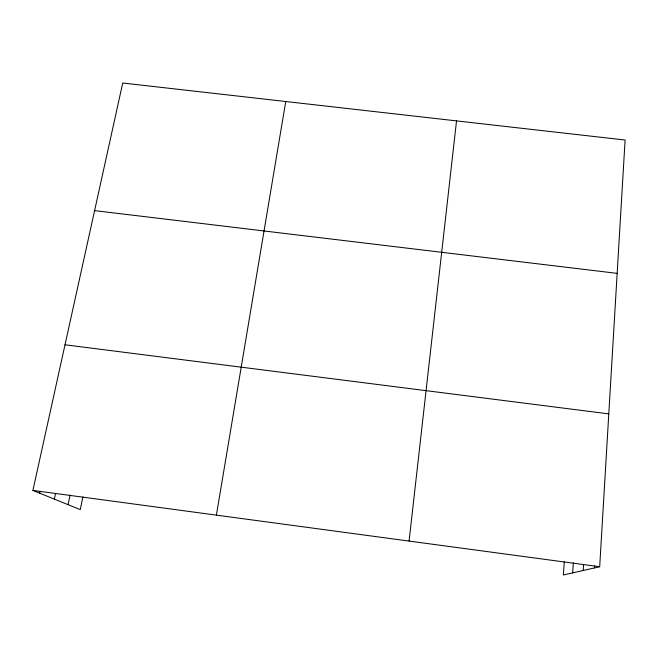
<?xml version="1.0" encoding="UTF-8"?>
<svg xmlns="http://www.w3.org/2000/svg" width="658" height="658" viewBox="0 0 658 658"><rect width="100%" height="100%" fill="white"/><g stroke="black" fill="none" stroke-linecap="round" stroke-linejoin="round"><path stroke-width="0.99" d="M564.284 561.759L563.363 574.985L599.685 566.744L625.1 140.022L122.733 83.015L32.9 490.424L80.276 509.621L82.883 496.946M594.454 567.928L594.577 565.913M583.21 570.478L583.597 564.441M572.682 572.871L573.357 562.779M409.079 541.082L456.529 120.891M216.4 515.132L285.745 101.513M68.078 504.678L70.102 495.022M54.343 499.109L55.576 493.344M39.694 493.179L40.113 491.255M94.596 210.618L617.155 273.366M65.01 344.784L608.79 413.874M32.9 490.424L599.685 566.744"/></g></svg>
